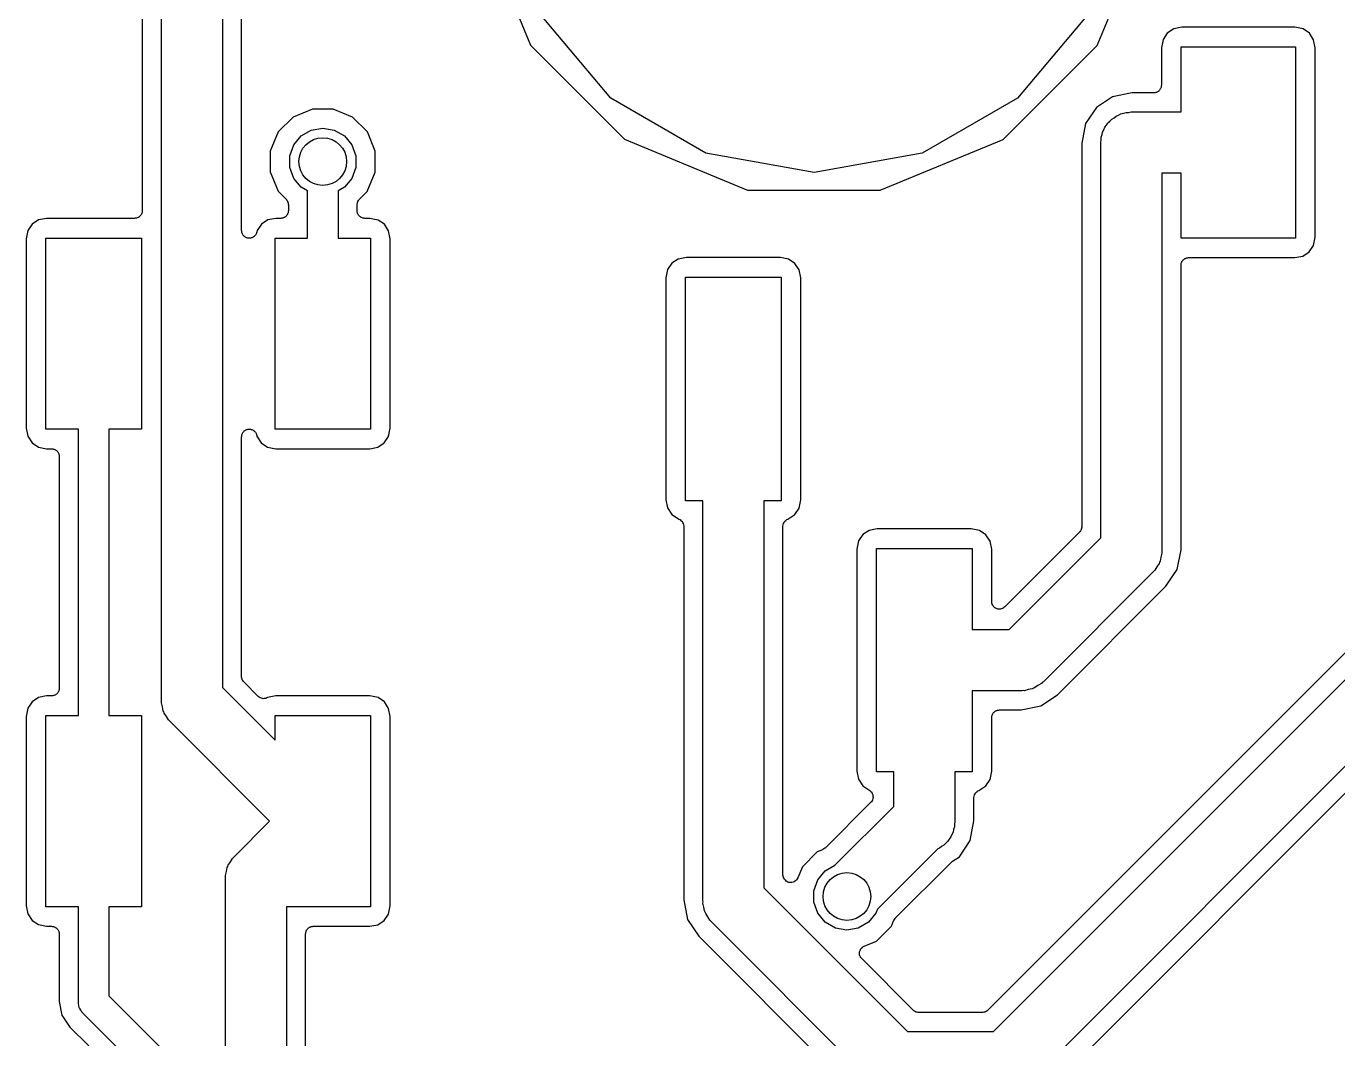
# Model space of a CAD drawing. Extents: x 51 to 137, y -158 to -25.
# Drawn here: x 107.05 to 124.5, y -89.78 to -76.32 of the extents above; entities that cross this region are included whole.
import ezdxf

# ---------------------------------------------------------------- set-up
doc = ezdxf.new("R2010")
doc.units = 0
doc.header["$MEASUREMENT"] = 0
doc.layers.add('BLACK', color=7, linetype='CONTINUOUS')

msp = doc.modelspace()

# ---------------------------------------------------------------- linework, layer by layer
at = {"layer": 'Black'}
for p, q in [((109.665, -73.5943), (109.665, -85.1093)), ((108.852, -85.2776), (108.852, -74.3559)), ((113.087, -74.9315), (113.763, -76.5658)), ((121.299, -76.5724), (121.977, -74.9392)), ((108.598, -75.6838), (108.598, -78.7686)), ((109.919, -79.0326), (109.919, -75.839)), ((119.917, -89.6817), (133.553, -76.0455)), ((114.829, -77.274), (113.89, -76.1547)), ((121.176, -76.1547), (120.237, -77.274)), ((122.316, -76.3509), (122.231, -76.407)), ((122.423, -76.3302), (122.316, -76.3509)), ((123.927, -76.3302), (122.423, -76.3302)), ((124.037, -76.3523), (123.927, -76.3302)), ((124.121, -76.4093), (124.037, -76.3523)), ((113.763, -76.5658), (115.012, -77.8173)), ((120.048, -77.8217), (121.299, -76.5724)), ((134.247, -76.5012), (120.373, -90.3755)), ((122.174, -76.4914), (122.152, -76.6013)), ((122.231, -76.407), (122.174, -76.4914)), ((124.177, -76.4946), (124.121, -76.4093)), ((124.198, -76.601), (124.177, -76.4946)), ((120.56, -90.548), (134.42, -76.6879)), ((122.152, -76.6013), (122.152, -77.0992)), ((122.413, -77.4548), (122.413, -76.5912)), ((122.413, -76.5912), (123.937, -76.5912)), ((123.937, -76.5912), (123.937, -79.1312)), ((124.198, -79.1211), (124.198, -76.601)), ((122.152, -77.0992), (122.15, -77.108)), ((116.094, -78.0045), (114.829, -77.274)), ((120.237, -77.274), (118.972, -78.0045)), ((121.5, -77.2529), (121.287, -77.3956)), ((121.762, -77.2008), (121.5, -77.2529)), ((122.05, -77.2008), (121.762, -77.2008)), ((122.059, -77.1993), (122.05, -77.2008)), ((122.068, -77.1993), (122.059, -77.1993)), ((122.076, -77.1962), (122.068, -77.1993)), ((122.085, -77.1947), (122.076, -77.1962)), ((122.093, -77.1902), (122.085, -77.1947)), ((122.101, -77.1872), (122.093, -77.1902)), ((122.108, -77.1815), (122.101, -77.1872)), ((122.116, -77.177), (122.108, -77.1815)), ((122.121, -77.1702), (122.116, -77.177)), ((122.128, -77.1645), (122.121, -77.1702)), ((122.133, -77.1568), (122.128, -77.1645)), ((122.138, -77.15), (122.133, -77.1568)), ((122.141, -77.1416), (122.138, -77.15)), ((122.146, -77.1339), (122.141, -77.1416)), ((122.147, -77.1252), (122.146, -77.1339)), ((122.15, -77.1168), (122.147, -77.1252)), ((122.15, -77.108), (122.15, -77.1168)), ((110.86, -77.4166), (110.603, -77.5227)), ((111.125, -77.4168), (110.86, -77.4166)), ((111.138, -77.4168), (111.125, -77.4168)), ((111.394, -77.5234), (111.138, -77.4168)), ((121.287, -77.3956), (121.144, -77.6092)), ((110.603, -77.5227), (110.406, -77.719)), ((111.591, -77.72), (111.394, -77.5234)), ((121.144, -77.6092), (121.092, -77.8712)), ((121.423, -77.6308), (121.441, -77.6)), ((121.441, -77.6), (121.468, -77.5771)), ((121.468, -77.5771), (121.491, -77.5499)), ((121.491, -77.5499), (121.522, -77.5321)), ((121.522, -77.5321), (121.549, -77.5092)), ((121.549, -77.5092), (121.583, -77.4971)), ((121.583, -77.4971), (121.613, -77.4793)), ((121.613, -77.4793), (121.648, -77.4731)), ((121.648, -77.4731), (121.682, -77.461)), ((121.682, -77.461), (121.717, -77.461)), ((121.717, -77.461), (121.752, -77.4548)), ((121.752, -77.4548), (122.413, -77.4548)), ((110.406, -77.719), (110.3, -77.9757)), ((110.612, -77.8921), (110.711, -77.7734)), ((110.711, -77.7734), (110.845, -77.6959)), ((110.845, -77.6959), (110.998, -77.669)), ((110.998, -77.669), (111.151, -77.6959)), ((111.151, -77.6959), (111.285, -77.7734)), ((111.285, -77.7734), (111.384, -77.8921)), ((111.697, -77.9769), (111.591, -77.72)), ((121.352, -77.7906), (121.364, -77.7572)), ((121.352, -77.8262), (121.352, -77.7906)), ((121.364, -77.7572), (121.37, -77.7222)), ((121.37, -77.7222), (121.388, -77.6914)), ((121.388, -77.6914), (121.4, -77.658)), ((121.4, -77.658), (121.423, -77.6308)), ((110.559, -78.0377), (110.612, -77.8921)), ((111.384, -77.8921), (111.437, -78.0377)), ((115.012, -77.8173), (116.645, -78.4954)), ((118.413, -78.497), (120.048, -77.8217)), ((121.092, -77.8712), (121.092, -82.9714)), ((121.346, -77.8612), (121.352, -77.8262)), ((121.346, -83.1187), (121.346, -77.8612)), ((110.3, -77.9757), (110.299, -78.2535)), ((110.559, -78.1927), (110.559, -78.0377)), ((111.437, -78.0377), (111.437, -78.1927)), ((111.696, -78.2547), (111.697, -77.9769)), ((117.533, -78.2582), (116.094, -78.0045)), ((118.972, -78.0045), (117.533, -78.2582)), ((110.299, -78.2535), (110.405, -78.5104)), ((110.612, -78.3383), (110.559, -78.1927)), ((111.437, -78.1927), (111.384, -78.3383)), ((111.59, -78.5114), (111.696, -78.2547)), ((122.413, -78.2676), (122.159, -78.2676)), ((122.159, -78.2676), (122.159, -83.287)), ((122.413, -79.1312), (122.413, -78.2676)), ((110.711, -78.457), (110.612, -78.3383)), ((110.795, -78.5053), (110.711, -78.457)), ((111.285, -78.457), (111.201, -78.5053)), ((111.384, -78.3383), (111.285, -78.457)), ((116.645, -78.4954), (118.413, -78.497)), ((110.405, -78.5104), (110.511, -78.6161)), ((110.511, -78.6161), (110.514, -78.6198)), ((110.514, -78.6198), (110.517, -78.6226)), ((110.517, -78.6226), (110.524, -78.6341)), ((110.524, -78.6341), (110.531, -78.6451)), ((110.531, -78.6451), (110.532, -78.6493)), ((110.532, -78.6493), (110.535, -78.6532)), ((110.535, -78.6532), (110.537, -78.6663)), ((110.537, -78.6663), (110.54, -78.6792)), ((110.795, -79.1312), (110.795, -78.5053)), ((111.201, -78.5053), (111.201, -79.1312)), ((111.456, -78.679), (111.459, -78.6662)), ((111.459, -78.6662), (111.461, -78.6532)), ((111.461, -78.6532), (111.464, -78.6492)), ((111.464, -78.6492), (111.465, -78.6449)), ((111.465, -78.6449), (111.472, -78.634)), ((111.472, -78.634), (111.479, -78.6226)), ((111.479, -78.6226), (111.482, -78.6197)), ((111.482, -78.6197), (111.485, -78.616)), ((111.485, -78.616), (111.59, -78.5114)), ((130.581, -78.659), (119.842, -89.3979)), ((108.562, -78.8465), (108.554, -78.8509)), ((108.567, -78.8397), (108.562, -78.8465)), ((108.574, -78.8339), (108.567, -78.8397)), ((108.578, -78.8262), (108.574, -78.8339)), ((108.584, -78.8194), (108.578, -78.8262)), ((108.587, -78.8111), (108.584, -78.8194)), ((108.592, -78.8034), (108.587, -78.8111)), ((108.593, -78.7946), (108.592, -78.8034)), ((108.596, -78.7863), (108.593, -78.7946)), ((108.598, -78.7686), (108.596, -78.7774)), ((108.596, -78.7774), (108.596, -78.7863)), ((110.505, -78.8465), (110.497, -78.8509)), ((110.51, -78.8397), (110.505, -78.8465)), ((110.517, -78.8339), (110.51, -78.8397)), ((110.521, -78.8262), (110.517, -78.8339)), ((110.527, -78.8194), (110.521, -78.8262)), ((110.53, -78.8111), (110.527, -78.8194)), ((110.535, -78.8034), (110.53, -78.8111)), ((110.536, -78.7946), (110.535, -78.8034)), ((110.539, -78.7863), (110.536, -78.7946)), ((110.541, -78.7686), (110.539, -78.7774)), ((110.539, -78.7774), (110.539, -78.7863)), ((110.54, -78.6792), (110.54, -78.6836)), ((110.54, -78.6836), (110.541, -78.6879)), ((110.541, -78.6879), (110.541, -78.7686)), ((111.455, -78.6879), (111.456, -78.6835)), ((111.455, -78.7686), (111.455, -78.6879)), ((111.457, -78.7774), (111.455, -78.7686)), ((111.456, -78.6835), (111.456, -78.679)), ((111.457, -78.7863), (111.457, -78.7774)), ((111.46, -78.7946), (111.457, -78.7863)), ((111.461, -78.8034), (111.46, -78.7946)), ((111.466, -78.8111), (111.461, -78.8034)), ((111.469, -78.8194), (111.466, -78.8111)), ((111.475, -78.8262), (111.469, -78.8194)), ((111.479, -78.8339), (111.475, -78.8262)), ((111.486, -78.8397), (111.479, -78.8339)), ((111.491, -78.8465), (111.486, -78.8397)), ((111.499, -78.8509), (111.491, -78.8465)), ((107.133, -78.947), (107.076, -79.0314)), ((107.218, -78.8909), (107.133, -78.947)), ((107.325, -78.8702), (107.218, -78.8909)), ((108.496, -78.8702), (107.325, -78.8702)), ((108.505, -78.8687), (108.496, -78.8702)), ((108.514, -78.8687), (108.505, -78.8687)), ((108.522, -78.8656), (108.514, -78.8687)), ((108.531, -78.8641), (108.522, -78.8656)), ((108.539, -78.8597), (108.531, -78.8641)), ((108.547, -78.8566), (108.539, -78.8597)), ((108.554, -78.8509), (108.547, -78.8566)), ((110.181, -78.947), (110.124, -79.0314)), ((110.266, -78.8909), (110.181, -78.947)), ((110.373, -78.8702), (110.266, -78.8909)), ((110.439, -78.8702), (110.373, -78.8702)), ((110.448, -78.8687), (110.439, -78.8702)), ((110.457, -78.8687), (110.448, -78.8687)), ((110.465, -78.8656), (110.457, -78.8687)), ((110.474, -78.8641), (110.465, -78.8656)), ((110.482, -78.8597), (110.474, -78.8641)), ((110.49, -78.8566), (110.482, -78.8597)), ((110.497, -78.8509), (110.49, -78.8566)), ((111.506, -78.8566), (111.499, -78.8509)), ((111.514, -78.8597), (111.506, -78.8566)), ((111.522, -78.8641), (111.514, -78.8597)), ((111.531, -78.8656), (111.522, -78.8641)), ((111.539, -78.8687), (111.531, -78.8656)), ((111.548, -78.8687), (111.539, -78.8687)), ((111.557, -78.8702), (111.548, -78.8687)), ((111.623, -78.8702), (111.557, -78.8702)), ((111.733, -78.8923), (111.623, -78.8702)), ((111.817, -78.9493), (111.733, -78.8923)), ((111.873, -79.0346), (111.817, -78.9493)), ((107.076, -79.0314), (107.054, -79.1413)), ((107.054, -79.1413), (107.054, -81.6614)), ((107.315, -81.6712), (107.315, -79.1312)), ((107.315, -79.1312), (108.585, -79.1312)), ((108.585, -79.1312), (108.585, -81.6712)), ((109.92, -79.0402), (109.919, -79.0326)), ((109.92, -79.0479), (109.92, -79.0402)), ((109.923, -79.0575), (109.92, -79.0479)), ((109.925, -79.0674), (109.923, -79.0575)), ((109.929, -79.0741), (109.925, -79.0674)), ((109.931, -79.0814), (109.929, -79.0741)), ((109.937, -79.0892), (109.931, -79.0814)), ((109.942, -79.0979), (109.937, -79.0892)), ((109.948, -79.1029), (109.942, -79.0979)), ((109.953, -79.1089), (109.948, -79.1029)), ((109.962, -79.1141), (109.953, -79.1089)), ((109.969, -79.1206), (109.962, -79.1141)), ((109.977, -79.1233), (109.969, -79.1206)), ((109.983, -79.1273), (109.977, -79.1233)), ((109.993, -79.1292), (109.983, -79.1273)), ((110.003, -79.1327), (109.993, -79.1292)), ((110.01, -79.1327), (110.003, -79.1327)), ((110.018, -79.1342), (110.01, -79.1327)), ((110.028, -79.1327), (110.018, -79.1342)), ((110.038, -79.1327), (110.028, -79.1327)), ((110.045, -79.1301), (110.038, -79.1327)), ((110.053, -79.1289), (110.045, -79.1301)), ((110.062, -79.1241), (110.053, -79.1289)), ((110.071, -79.1206), (110.062, -79.1241)), ((110.077, -79.1157), (110.071, -79.1206)), ((110.084, -79.112), (110.077, -79.1157)), ((110.09, -79.1044), (110.084, -79.112)), ((110.098, -79.0979), (110.09, -79.1044)), ((110.102, -79.0913), (110.098, -79.0979)), ((110.107, -79.0855), (110.102, -79.0913)), ((110.111, -79.0761), (110.107, -79.0855)), ((110.116, -79.0674), (110.111, -79.0761)), ((110.117, -79.0598), (110.116, -79.0674)), ((110.12, -79.0526), (110.117, -79.0598)), ((110.124, -79.0314), (110.12, -79.0526)), ((110.363, -81.6712), (110.363, -79.1312)), ((110.363, -79.1312), (110.795, -79.1312)), ((111.201, -79.1312), (111.633, -79.1312)), ((111.633, -79.1312), (111.633, -81.6712)), ((111.894, -79.141), (111.873, -79.0346)), ((111.894, -81.6611), (111.894, -79.141)), ((123.937, -79.1312), (122.413, -79.1312)), ((124.176, -79.231), (124.198, -79.1211)), ((124.034, -79.3715), (124.119, -79.3154)), ((124.119, -79.3154), (124.176, -79.231)), ((115.642, -79.4677), (115.585, -79.5521)), ((115.727, -79.4116), (115.642, -79.4677)), ((115.834, -79.3909), (115.727, -79.4116)), ((117.084, -79.3909), (115.834, -79.3909)), ((117.194, -79.413), (117.084, -79.3909)), ((117.278, -79.47), (117.194, -79.413)), ((117.334, -79.5553), (117.278, -79.47)), ((122.413, -79.4938), (122.414, -79.485)), ((122.413, -83.277), (122.413, -79.4938)), ((122.414, -79.4761), (122.417, -79.4678)), ((122.414, -79.485), (122.414, -79.4761)), ((122.417, -79.4678), (122.419, -79.459)), ((122.419, -79.459), (122.423, -79.4513)), ((122.423, -79.4513), (122.426, -79.443)), ((122.426, -79.443), (122.432, -79.4362)), ((122.432, -79.4362), (122.436, -79.4285)), ((122.436, -79.4285), (122.443, -79.4227)), ((122.443, -79.4227), (122.449, -79.4159)), ((122.449, -79.4159), (122.457, -79.4115)), ((122.457, -79.4115), (122.463, -79.4058)), ((122.463, -79.4058), (122.472, -79.4027)), ((122.472, -79.4027), (122.48, -79.3983)), ((122.48, -79.3983), (122.488, -79.3967)), ((122.488, -79.3967), (122.497, -79.3937)), ((122.497, -79.3937), (122.506, -79.3937)), ((122.506, -79.3937), (122.514, -79.3922)), ((122.514, -79.3922), (123.927, -79.3922)), ((123.927, -79.3922), (124.034, -79.3715)), ((115.585, -79.5521), (115.563, -79.662)), ((115.563, -79.662), (115.563, -82.6139)), ((115.824, -82.6237), (115.824, -79.6519)), ((115.824, -79.6519), (117.094, -79.6519)), ((117.094, -79.6519), (117.094, -82.6237)), ((117.355, -79.6617), (117.334, -79.5553)), ((117.355, -82.6136), (117.355, -79.6617)), ((107.054, -81.6614), (107.075, -81.7678)), ((107.075, -81.7678), (107.131, -81.8531)), ((107.747, -81.6712), (107.315, -81.6712)), ((107.747, -85.4812), (107.747, -81.6712)), ((108.585, -81.6712), (108.153, -81.6712)), ((108.153, -81.6712), (108.153, -85.4812)), ((109.919, -81.7731), (109.92, -81.7652)), ((109.919, -84.962), (109.919, -81.7731)), ((109.92, -81.7571), (109.923, -81.7479)), ((109.92, -81.7652), (109.92, -81.7571)), ((109.923, -81.7479), (109.925, -81.7383)), ((109.925, -81.7383), (109.929, -81.7314)), ((109.929, -81.7314), (109.931, -81.7238)), ((109.931, -81.7238), (109.937, -81.7162)), ((109.937, -81.7162), (109.942, -81.7078)), ((109.942, -81.7078), (109.949, -81.7026)), ((109.949, -81.7026), (109.954, -81.6964)), ((109.954, -81.6964), (109.962, -81.6914)), ((109.962, -81.6914), (109.969, -81.6851)), ((109.969, -81.6851), (109.977, -81.6823)), ((109.977, -81.6823), (109.984, -81.6782)), ((109.984, -81.6782), (109.993, -81.6764)), ((109.993, -81.6764), (110.003, -81.673)), ((110.003, -81.673), (110.011, -81.673)), ((110.011, -81.673), (110.018, -81.6715)), ((110.018, -81.6715), (110.028, -81.673)), ((110.028, -81.673), (110.038, -81.673)), ((110.038, -81.673), (110.045, -81.6758)), ((110.045, -81.6758), (110.053, -81.677)), ((110.053, -81.677), (110.062, -81.6818)), ((110.062, -81.6818), (110.071, -81.6851)), ((110.071, -81.6851), (110.077, -81.6902)), ((110.077, -81.6902), (110.084, -81.6941)), ((110.084, -81.6941), (110.091, -81.7015)), ((110.091, -81.7015), (110.098, -81.7078)), ((110.098, -81.7078), (110.102, -81.7147)), ((110.102, -81.7147), (110.107, -81.7208)), ((110.107, -81.7208), (110.111, -81.7299)), ((110.111, -81.7299), (110.116, -81.7383)), ((110.116, -81.7383), (110.117, -81.7462)), ((110.117, -81.7462), (110.12, -81.7537)), ((110.12, -81.7537), (110.123, -81.7678)), ((110.123, -81.7678), (110.179, -81.8531)), ((111.633, -81.6712), (110.363, -81.6712)), ((111.815, -81.8554), (111.872, -81.771)), ((111.872, -81.771), (111.894, -81.6611)), ((107.131, -81.8531), (107.215, -81.9101)), ((107.215, -81.9101), (107.325, -81.9322)), ((107.325, -81.9322), (107.391, -81.9322)), ((107.391, -81.9322), (107.4, -81.9337)), ((107.4, -81.9337), (107.409, -81.9337)), ((107.409, -81.9337), (107.417, -81.9367)), ((107.417, -81.9367), (107.426, -81.9383)), ((107.426, -81.9383), (107.434, -81.9427)), ((107.434, -81.9427), (107.442, -81.9458)), ((107.442, -81.9458), (107.449, -81.9515)), ((107.449, -81.9515), (107.457, -81.9559)), ((107.457, -81.9559), (107.462, -81.9627)), ((107.462, -81.9627), (107.469, -81.9685)), ((107.469, -81.9685), (107.473, -81.9762)), ((107.473, -81.9762), (107.479, -81.983)), ((107.479, -81.983), (107.482, -81.9913)), ((110.179, -81.8531), (110.263, -81.9101)), ((110.263, -81.9101), (110.373, -81.9322)), ((110.373, -81.9322), (111.623, -81.9322)), ((111.623, -81.9322), (111.73, -81.9115)), ((111.73, -81.9115), (111.815, -81.8554)), ((107.482, -81.9913), (107.487, -81.999)), ((107.487, -81.999), (107.488, -82.0078)), ((107.488, -82.0078), (107.491, -82.0161)), ((107.491, -82.0161), (107.491, -82.025)), ((107.491, -82.025), (107.493, -82.0338)), ((107.493, -82.0338), (107.493, -85.1186)), ((115.563, -82.6139), (115.584, -82.7203)), ((116.053, -82.6237), (115.824, -82.6237)), ((116.053, -87.9391), (116.053, -82.6237)), ((117.094, -82.6237), (116.865, -82.6237)), ((116.865, -82.6237), (116.865, -87.7708)), ((117.333, -82.7235), (117.355, -82.6136)), ((115.584, -82.7203), (115.64, -82.8056)), ((115.64, -82.8056), (115.729, -82.8659)), ((117.183, -82.8689), (117.276, -82.8079)), ((117.276, -82.8079), (117.333, -82.7235)), ((115.729, -82.8659), (115.732, -82.8672)), ((115.732, -82.8672), (115.748, -82.8728)), ((115.748, -82.8728), (115.749, -82.8736)), ((115.749, -82.8736), (115.75, -82.874)), ((115.75, -82.874), (115.762, -82.8849)), ((115.762, -82.8849), (115.775, -82.8955)), ((115.775, -82.8955), (115.775, -82.8965)), ((115.775, -82.8965), (115.776, -82.8973)), ((115.776, -82.8973), (115.784, -82.9118)), ((115.784, -82.9118), (115.792, -82.926)), ((115.792, -82.926), (115.793, -82.9272)), ((115.793, -82.9272), (115.793, -82.9283)), ((115.793, -82.9283), (115.796, -82.9446)), ((115.796, -82.9446), (115.799, -82.9608)), ((115.799, -82.9608), (115.799, -87.9291)), ((117.119, -82.9616), (117.122, -82.9451)), ((117.119, -87.6002), (117.119, -82.9616)), ((117.122, -82.9451), (117.125, -82.9285)), ((117.125, -82.9277), (117.126, -82.9269)), ((117.125, -82.9285), (117.125, -82.9277)), ((117.126, -82.9269), (117.134, -82.9123)), ((117.134, -82.9123), (117.142, -82.8977)), ((117.142, -82.8977), (117.143, -82.8971)), ((117.143, -82.8963), (117.156, -82.8855)), ((117.143, -82.8971), (117.143, -82.8963)), ((117.156, -82.8855), (117.169, -82.8745)), ((117.169, -82.8745), (117.17, -82.8742)), ((117.17, -82.8736), (117.183, -82.8689)), ((117.17, -82.8742), (117.17, -82.8736)), ((118.267, -83.0184), (118.182, -83.0745)), ((118.374, -82.9977), (118.267, -83.0184)), ((119.624, -82.9977), (118.374, -82.9977)), ((119.734, -83.0198), (119.624, -82.9977)), ((119.818, -83.0768), (119.734, -83.0198)), ((121.075, -83.0252), (121.068, -83.0367)), ((121.082, -83.0143), (121.075, -83.0252)), ((121.084, -83.01), (121.082, -83.0143)), ((121.086, -83.0061), (121.084, -83.01)), ((121.088, -82.993), (121.086, -83.0061)), ((121.092, -82.9802), (121.088, -82.993)), ((121.092, -82.9714), (121.091, -82.9758)), ((121.091, -82.9758), (121.092, -82.9802)), ((118.125, -83.1589), (118.103, -83.2688)), ((118.182, -83.0745), (118.125, -83.1589)), ((119.874, -83.1621), (119.818, -83.0768)), ((119.895, -83.2685), (119.874, -83.1621)), ((121.062, -83.0432), (120.068, -84.0369)), ((120.126, -84.3382), (121.346, -83.1187)), ((121.065, -83.0395), (121.062, -83.0432)), ((121.068, -83.0367), (121.065, -83.0395)), ((118.103, -83.2688), (118.103, -86.2207)), ((118.364, -86.2305), (118.364, -83.2587)), ((118.364, -83.2587), (119.634, -83.2587)), ((119.634, -83.2587), (119.634, -84.3382)), ((119.895, -83.9651), (119.895, -83.2685)), ((122.143, -83.3737), (122.134, -83.426)), ((122.157, -83.3224), (122.143, -83.3737)), ((122.159, -83.287), (122.156, -83.3046)), ((122.156, -83.3046), (122.157, -83.3224)), ((122.361, -83.539), (122.413, -83.277)), ((122.064, -83.5482), (122.05, -83.5597)), ((122.09, -83.5022), (122.064, -83.5482)), ((122.121, -83.4588), (122.09, -83.5022)), ((122.125, -83.4415), (122.121, -83.4588)), ((122.134, -83.426), (122.125, -83.4415)), ((122.306, -83.6212), (122.361, -83.539)), ((122.04, -83.5744), (120.582, -85.032)), ((122.05, -83.5597), (122.04, -83.5744)), ((122.212, -83.761), (122.306, -83.6212)), ((120.769, -85.2045), (122.212, -83.761)), ((119.897, -83.9782), (119.895, -83.9651)), ((119.898, -83.9914), (119.897, -83.9782)), ((119.9, -83.9954), (119.898, -83.9914)), ((119.901, -83.9999), (119.9, -83.9954)), ((119.908, -84.0113), (119.901, -83.9999)), ((119.913, -84.0234), (119.908, -84.0113)), ((119.917, -84.0265), (119.913, -84.0234)), ((119.919, -84.0304), (119.917, -84.0265)), ((119.929, -84.0389), (119.919, -84.0304)), ((119.938, -84.0483), (119.929, -84.0389)), ((119.942, -84.0502), (119.938, -84.0483)), ((119.946, -84.0531), (119.942, -84.0502)), ((119.958, -84.0576), (119.946, -84.0531)), ((119.97, -84.0632), (119.958, -84.0576)), ((119.975, -84.0636), (119.97, -84.0632)), ((119.979, -84.0652), (119.975, -84.0636)), ((119.992, -84.0652), (119.979, -84.0652)), ((120.005, -84.0663), (119.992, -84.0652)), ((120.01, -84.0652), (120.005, -84.0663)), ((120.014, -84.0652), (120.01, -84.0652)), ((120.027, -84.0606), (120.014, -84.0652)), ((120.04, -84.0572), (120.027, -84.0606)), ((120.043, -84.0546), (120.04, -84.0572)), ((120.047, -84.0531), (120.043, -84.0546)), ((120.058, -84.0446), (120.047, -84.0531)), ((120.068, -84.0369), (120.058, -84.0446)), ((119.634, -84.3382), (120.126, -84.3382)), ((107.493, -85.1186), (107.491, -85.1274)), ((109.665, -85.1093), (110.363, -85.8077)), ((109.919, -84.9664), (109.919, -84.962)), ((109.919, -84.9708), (109.919, -84.9664)), ((109.922, -84.9836), (109.919, -84.9708)), ((109.925, -84.9967), (109.922, -84.9836)), ((109.927, -85.0006), (109.925, -84.9967)), ((109.928, -85.0049), (109.927, -85.0006)), ((109.936, -85.0158), (109.928, -85.0049)), ((109.942, -85.0273), (109.936, -85.0158)), ((109.946, -85.0301), (109.942, -85.0273)), ((109.948, -85.0338), (109.946, -85.0301)), ((110.141, -85.2264), (109.948, -85.0338)), ((120.434, -85.1265), (120.381, -85.1357)), ((120.449, -85.1175), (120.434, -85.1265)), ((120.466, -85.1129), (120.449, -85.1175)), ((120.51, -85.0825), (120.466, -85.1129)), ((120.556, -85.0559), (120.51, -85.0825)), ((120.567, -85.0422), (120.556, -85.0559)), ((120.582, -85.032), (120.567, -85.0422)), ((107.133, -85.297), (107.076, -85.3814)), ((107.218, -85.2409), (107.133, -85.297)), ((107.325, -85.2202), (107.218, -85.2409)), ((107.391, -85.2202), (107.325, -85.2202)), ((107.4, -85.2187), (107.391, -85.2202)), ((107.409, -85.2187), (107.4, -85.2187)), ((107.417, -85.2156), (107.409, -85.2187)), ((107.426, -85.2141), (107.417, -85.2156)), ((107.434, -85.2097), (107.426, -85.2141)), ((107.442, -85.2066), (107.434, -85.2097)), ((107.449, -85.2009), (107.442, -85.2066)), ((107.457, -85.1965), (107.449, -85.2009)), ((107.462, -85.1897), (107.457, -85.1965)), ((107.469, -85.1839), (107.462, -85.1897)), ((107.473, -85.1762), (107.469, -85.1839)), ((107.479, -85.1694), (107.473, -85.1762)), ((107.482, -85.1611), (107.479, -85.1694)), ((107.487, -85.1534), (107.482, -85.1611)), ((107.488, -85.1446), (107.487, -85.1534)), ((107.491, -85.1363), (107.488, -85.1446)), ((107.491, -85.1274), (107.491, -85.1363)), ((108.855, -85.2952), (108.852, -85.2776)), ((108.853, -85.313), (108.855, -85.2952)), ((110.154, -85.2357), (110.141, -85.2264)), ((110.167, -85.2453), (110.154, -85.2357)), ((110.169, -85.2458), (110.167, -85.2453)), ((110.17, -85.2466), (110.169, -85.2458)), ((110.185, -85.2508), (110.17, -85.2466)), ((110.201, -85.2555), (110.185, -85.2508)), ((110.202, -85.2554), (110.201, -85.2555)), ((110.204, -85.2558), (110.202, -85.2554)), ((110.22, -85.2544), (110.204, -85.2558)), ((110.236, -85.2534), (110.22, -85.2544)), ((110.238, -85.2528), (110.236, -85.2534)), ((110.239, -85.2527), (110.238, -85.2528)), ((110.254, -85.2459), (110.239, -85.2527)), ((110.264, -85.2413), (110.254, -85.2459)), ((110.373, -85.2202), (110.264, -85.2413)), ((111.623, -85.2202), (110.373, -85.2202)), ((111.733, -85.2423), (111.623, -85.2202)), ((111.817, -85.2993), (111.733, -85.2423)), ((111.873, -85.3846), (111.817, -85.2993)), ((120.295, -85.151), (119.634, -85.151)), ((119.634, -85.151), (119.634, -86.2305)), ((120.312, -85.1479), (120.295, -85.151)), ((120.33, -85.1495), (120.312, -85.1479)), ((120.381, -85.1357), (120.33, -85.1495)), ((120.547, -85.3529), (120.769, -85.2045)), ((107.076, -85.3814), (107.054, -85.4913)), ((108.867, -85.3643), (108.853, -85.313)), ((108.876, -85.4166), (108.867, -85.3643)), ((108.885, -85.4321), (108.876, -85.4166)), ((108.89, -85.4494), (108.885, -85.4321)), ((108.92, -85.4928), (108.89, -85.4494)), ((111.894, -85.491), (111.873, -85.3846)), ((119.9, -85.4806), (119.901, -85.4719)), ((119.901, -85.4719), (119.906, -85.4642)), ((119.906, -85.4642), (119.909, -85.4558)), ((119.909, -85.4558), (119.914, -85.449)), ((119.914, -85.449), (119.919, -85.4413)), ((119.919, -85.4413), (119.926, -85.4356)), ((119.926, -85.4356), (119.931, -85.4288)), ((119.931, -85.4288), (119.939, -85.4243)), ((119.939, -85.4243), (119.946, -85.4186)), ((119.946, -85.4186), (119.954, -85.4156)), ((119.954, -85.4156), (119.962, -85.4111)), ((119.962, -85.4111), (119.971, -85.4096)), ((119.971, -85.4096), (119.979, -85.4065)), ((119.979, -85.4065), (119.988, -85.4065)), ((119.988, -85.4065), (119.997, -85.405)), ((119.997, -85.405), (120.285, -85.405)), ((120.285, -85.405), (120.547, -85.3529)), ((107.054, -85.4913), (107.054, -88.0114)), ((107.315, -88.0212), (107.315, -85.4812)), ((107.315, -85.4812), (107.747, -85.4812)), ((108.153, -85.4812), (108.585, -85.4812)), ((108.585, -85.4812), (108.585, -88.0212)), ((108.947, -85.5388), (108.92, -85.4928)), ((108.961, -85.5503), (108.947, -85.5388)), ((108.971, -85.565), (108.961, -85.5503)), ((110.29, -86.8843), (108.971, -85.565)), ((110.363, -85.8077), (110.363, -85.4812)), ((110.363, -85.4812), (111.633, -85.4812)), ((111.633, -85.4812), (111.633, -88.0212)), ((111.894, -88.0111), (111.894, -85.491)), ((119.895, -85.5066), (119.897, -85.4978)), ((119.895, -86.2204), (119.895, -85.5066)), ((119.897, -85.489), (119.9, -85.4806)), ((119.897, -85.4978), (119.897, -85.489)), ((118.103, -86.2207), (118.124, -86.3271)), ((118.124, -86.3271), (118.18, -86.4124)), ((118.593, -86.2305), (118.364, -86.2305)), ((118.593, -86.6873), (118.593, -86.2305)), ((119.634, -86.2305), (119.405, -86.2305)), ((119.405, -86.2305), (119.405, -86.8912)), ((119.816, -86.4147), (119.873, -86.3303)), ((119.873, -86.3303), (119.895, -86.2204)), ((118.18, -86.4124), (118.274, -86.4759)), ((118.274, -86.4759), (118.274, -86.4765)), ((118.274, -86.4765), (118.275, -86.4769)), ((118.275, -86.4769), (118.287, -86.4887)), ((118.287, -86.4887), (118.299, -86.5004)), ((118.299, -86.5004), (118.299, -86.5012)), ((118.299, -86.5012), (118.3, -86.5018)), ((118.3, -86.5018), (118.307, -86.517)), ((118.307, -86.517), (118.315, -86.5321)), ((119.666, -86.5337), (119.674, -86.5191)), ((119.674, -86.5191), (119.682, -86.5045)), ((119.682, -86.5045), (119.683, -86.5039)), ((119.683, -86.5031), (119.696, -86.4923)), ((119.683, -86.5039), (119.683, -86.5031)), ((119.696, -86.4923), (119.709, -86.4813)), ((119.709, -86.4813), (119.71, -86.481)), ((119.71, -86.4804), (119.723, -86.4757)), ((119.71, -86.481), (119.71, -86.4804)), ((119.723, -86.4757), (119.816, -86.4147)), ((118.289, -86.6319), (117.679, -87.2413)), ((117.809, -87.4705), (118.593, -86.6873)), ((118.29, -86.6307), (118.289, -86.6312)), ((118.289, -86.6312), (118.289, -86.6319)), ((118.299, -86.6168), (118.29, -86.6307)), ((118.309, -86.603), (118.299, -86.6168)), ((118.31, -86.6014), (118.309, -86.6022)), ((118.309, -86.6022), (118.309, -86.603)), ((118.314, -86.5852), (118.31, -86.6014)), ((118.318, -86.5689), (118.314, -86.5852)), ((118.315, -86.5321), (118.315, -86.533)), ((118.315, -86.533), (118.315, -86.5338)), ((118.315, -86.5338), (118.316, -86.5505)), ((118.316, -86.5505), (118.318, -86.5672)), ((118.318, -86.5672), (118.318, -86.5681)), ((118.318, -86.5681), (118.318, -86.5689)), ((119.659, -86.5684), (119.662, -86.5519)), ((119.659, -86.8812), (119.659, -86.5684)), ((119.662, -86.5519), (119.665, -86.5353)), ((119.665, -86.5345), (119.666, -86.5337)), ((119.665, -86.5353), (119.665, -86.5345)), ((109.822, -87.3528), (110.29, -86.8843)), ((119.381, -87.0302), (119.363, -87.061)), ((119.387, -86.9952), (119.381, -87.0302)), ((119.399, -86.9618), (119.387, -86.9952)), ((119.405, -86.8912), (119.399, -86.9262)), ((119.399, -86.9262), (119.399, -86.9618)), ((119.607, -87.1432), (119.659, -86.8812)), ((119.26, -87.2025), (119.229, -87.2203)), ((119.283, -87.1753), (119.26, -87.2025)), ((119.31, -87.1524), (119.283, -87.1753)), ((119.328, -87.1216), (119.31, -87.1524)), ((119.351, -87.0944), (119.328, -87.1216)), ((119.363, -87.061), (119.351, -87.0944)), ((119.465, -87.3568), (119.607, -87.1432)), ((109.771, -87.425), (109.798, -87.379)), ((109.798, -87.379), (109.811, -87.3675)), ((109.811, -87.3675), (109.822, -87.3528)), ((117.574, -87.2934), (117.377, -87.4897)), ((117.646, -87.2633), (117.574, -87.2934)), ((117.648, -87.2621), (117.646, -87.2633)), ((117.65, -87.2615), (117.648, -87.2621)), ((117.663, -87.2527), (117.65, -87.2615)), ((117.676, -87.2444), (117.663, -87.2527)), ((117.678, -87.2426), (117.676, -87.2444)), ((117.679, -87.2413), (117.678, -87.2426)), ((119.177, -87.2523), (118.375, -88.0543)), ((119.202, -87.2432), (119.177, -87.2523)), ((119.229, -87.2203), (119.202, -87.2432)), ((119.374, -87.4172), (119.465, -87.3568)), ((109.704, -87.6048), (109.718, -87.5535)), ((109.718, -87.5535), (109.727, -87.5012)), ((109.727, -87.5012), (109.736, -87.4857)), ((109.736, -87.4857), (109.741, -87.4684)), ((109.741, -87.4684), (109.771, -87.425)), ((117.377, -87.4897), (117.315, -87.6392)), ((117.582, -87.6628), (117.682, -87.5441)), ((117.682, -87.5441), (117.809, -87.4705)), ((118.613, -88.1754), (119.359, -87.4299)), ((119.359, -87.4299), (119.367, -87.4241)), ((119.367, -87.4241), (119.374, -87.4172)), ((109.703, -87.6402), (109.706, -87.6226)), ((109.703, -92.7202), (109.703, -87.6402)), ((109.706, -87.6226), (109.704, -87.6048)), ((117.122, -87.6154), (117.119, -87.6002)), ((117.124, -87.6307), (117.122, -87.6154)), ((117.125, -87.6327), (117.124, -87.6307)), ((117.126, -87.6349), (117.125, -87.6327)), ((117.133, -87.6483), (117.126, -87.6349)), ((117.14, -87.662), (117.133, -87.6483)), ((117.142, -87.6635), (117.14, -87.662)), ((117.143, -87.6655), (117.142, -87.6635)), ((117.155, -87.6754), (117.143, -87.6655)), ((117.166, -87.6858), (117.155, -87.6754)), ((117.168, -87.6867), (117.166, -87.6858)), ((117.17, -87.6882), (117.168, -87.6867)), ((117.185, -87.6935), (117.17, -87.6882)), ((117.199, -87.6994), (117.185, -87.6935)), ((117.201, -87.6995), (117.199, -87.6994)), ((117.203, -87.7002), (117.201, -87.6995)), ((117.219, -87.7002), (117.203, -87.7002)), ((117.234, -87.7009), (117.219, -87.7002)), ((117.236, -87.7002), (117.234, -87.7009)), ((117.239, -87.7002), (117.236, -87.7002)), ((117.253, -87.695), (117.239, -87.7002)), ((117.268, -87.6904), (117.253, -87.695)), ((117.27, -87.689), (117.268, -87.6904)), ((117.272, -87.6882), (117.27, -87.689)), ((117.284, -87.6783), (117.272, -87.6882)), ((117.296, -87.6689), (117.284, -87.6783)), ((117.297, -87.667), (117.296, -87.6689)), ((117.299, -87.6655), (117.297, -87.667)), ((117.307, -87.6522), (117.299, -87.6655)), ((117.315, -87.6392), (117.307, -87.6522)), ((117.529, -87.8084), (117.582, -87.6628)), ((116.865, -87.7708), (118.776, -89.6817)), ((117.529, -87.9634), (117.529, -87.8084)), ((107.054, -88.0114), (107.075, -88.1178)), ((107.747, -88.0212), (107.315, -88.0212)), ((107.747, -89.2912), (107.747, -88.0212)), ((108.585, -88.0212), (108.153, -88.0212)), ((108.153, -88.0212), (108.153, -89.207)), ((111.633, -88.0212), (110.515, -88.0212)), ((110.515, -88.0212), (110.515, -92.5519)), ((111.872, -88.121), (111.894, -88.0111)), ((115.799, -87.9291), (115.851, -88.1911)), ((116.056, -87.9567), (116.053, -87.9391)), ((116.054, -87.9745), (116.056, -87.9567)), ((116.068, -88.0258), (116.054, -87.9745)), ((116.077, -88.0781), (116.068, -88.0258)), ((116.086, -88.0936), (116.077, -88.0781)), ((117.582, -88.109), (117.529, -87.9634)), ((118.375, -88.0543), (118.355, -88.109)), ((107.075, -88.1178), (107.131, -88.2031)), ((107.131, -88.2031), (107.215, -88.2601)), ((107.215, -88.2601), (107.325, -88.2822)), ((111.623, -88.2822), (111.73, -88.2615)), ((111.73, -88.2615), (111.815, -88.2054)), ((111.815, -88.2054), (111.872, -88.121)), ((115.851, -88.1911), (115.999, -88.4131)), ((116.091, -88.1109), (116.086, -88.0936)), ((116.121, -88.1543), (116.091, -88.1109)), ((116.148, -88.2003), (116.121, -88.1543)), ((116.161, -88.2118), (116.148, -88.2003)), ((116.172, -88.2265), (116.161, -88.2118)), ((118.202, -90.2564), (116.172, -88.2265)), ((117.682, -88.2277), (117.582, -88.109)), ((117.816, -88.3052), (117.682, -88.2277)), ((118.256, -88.2277), (118.121, -88.3052)), ((118.355, -88.109), (118.256, -88.2277)), ((118.561, -88.2821), (118.591, -88.2083)), ((118.591, -88.2083), (118.592, -88.2064)), ((118.592, -88.2064), (118.593, -88.2043)), ((118.593, -88.2043), (118.602, -88.1916)), ((118.602, -88.1916), (118.61, -88.1785)), ((118.61, -88.1785), (118.612, -88.1772)), ((118.612, -88.1772), (118.613, -88.1754)), ((107.325, -88.2822), (107.391, -88.2822)), ((107.391, -88.2822), (107.4, -88.2837)), ((107.4, -88.2837), (107.409, -88.2837)), ((107.409, -88.2837), (107.417, -88.2867)), ((107.417, -88.2867), (107.426, -88.2883)), ((107.426, -88.2883), (107.434, -88.2927)), ((107.434, -88.2927), (107.442, -88.2958)), ((107.442, -88.2958), (107.449, -88.3015)), ((107.449, -88.3015), (107.457, -88.3059)), ((107.457, -88.3059), (107.462, -88.3127)), ((107.462, -88.3127), (107.469, -88.3185)), ((107.469, -88.3185), (107.473, -88.3262)), ((107.473, -88.3262), (107.479, -88.333)), ((107.479, -88.333), (107.482, -88.3413)), ((107.482, -88.3413), (107.487, -88.349)), ((107.487, -88.349), (107.488, -88.3578)), ((107.488, -88.3578), (107.491, -88.3661)), ((107.491, -88.3661), (107.491, -88.375)), ((107.491, -88.375), (107.493, -88.3838)), ((107.493, -88.3838), (107.493, -89.2812)), ((110.769, -88.3838), (110.771, -88.375)), ((110.769, -89.982), (110.769, -88.3838)), ((110.771, -88.3661), (110.774, -88.3578)), ((110.771, -88.375), (110.771, -88.3661)), ((110.774, -88.3578), (110.776, -88.349)), ((110.776, -88.349), (110.78, -88.3413)), ((110.78, -88.3413), (110.783, -88.333)), ((110.783, -88.333), (110.789, -88.3262)), ((110.789, -88.3262), (110.793, -88.3185)), ((110.793, -88.3185), (110.8, -88.3127)), ((110.8, -88.3127), (110.806, -88.3059)), ((110.806, -88.3059), (110.813, -88.3015)), ((110.813, -88.3015), (110.82, -88.2958)), ((110.82, -88.2958), (110.829, -88.2927)), ((110.829, -88.2927), (110.836, -88.2883)), ((110.836, -88.2883), (110.845, -88.2867)), ((110.845, -88.2867), (110.853, -88.2837)), ((110.853, -88.2837), (110.862, -88.2837)), ((110.862, -88.2837), (110.871, -88.2822)), ((110.871, -88.2822), (111.623, -88.2822)), ((115.999, -88.4131), (117.918, -90.3319)), ((117.969, -88.3321), (117.816, -88.3052)), ((118.121, -88.3052), (117.969, -88.3321)), ((118.364, -88.4784), (118.561, -88.2821)), ((118.139, -88.6207), (118.14, -88.6141)), ((118.14, -88.6141), (118.144, -88.604)), ((118.144, -88.604), (118.148, -88.5934)), ((118.148, -88.5934), (118.152, -88.5881)), ((118.152, -88.5881), (118.155, -88.5821)), ((118.155, -88.5821), (118.163, -88.5742)), ((118.163, -88.5742), (118.169, -88.5654)), ((118.169, -88.5654), (118.175, -88.5618)), ((118.175, -88.5618), (118.18, -88.5571)), ((118.18, -88.5571), (118.19, -88.5524)), ((118.19, -88.5524), (118.199, -88.5465)), ((118.199, -88.5465), (118.364, -88.4784)), ((118.137, -88.627), (118.139, -88.6207)), ((118.138, -88.6381), (118.137, -88.627)), ((118.137, -88.6492), (118.138, -88.6381)), ((118.138, -88.6556), (118.137, -88.6492)), ((118.139, -88.6623), (118.138, -88.6556)), ((118.143, -88.6726), (118.139, -88.6623)), ((118.146, -88.6833), (118.143, -88.6726)), ((118.15, -88.6888), (118.146, -88.6833)), ((118.152, -88.6949), (118.15, -88.6888)), ((118.16, -88.7031), (118.152, -88.6949)), ((118.166, -88.7122), (118.16, -88.7031)), ((118.852, -89.3979), (118.166, -88.7122)), ((107.493, -89.2812), (107.529, -89.4654)), ((107.748, -89.3), (107.747, -89.2912)), ((107.748, -89.3089), (107.748, -89.3)), ((107.754, -89.3345), (107.748, -89.3089)), ((108.153, -89.207), (108.983, -90.0365)), ((107.529, -89.4654), (107.634, -89.6216)), ((107.759, -89.3607), (107.754, -89.3345)), ((107.764, -89.3684), (107.759, -89.3607)), ((107.766, -89.3771), (107.764, -89.3684)), ((107.781, -89.3988), (107.766, -89.3771)), ((107.794, -89.4218), (107.781, -89.3988)), ((107.801, -89.4276), (107.794, -89.4218)), ((107.806, -89.4349), (107.801, -89.4276)), ((108.636, -90.2644), (107.806, -89.4349)), ((118.855, -89.4005), (118.852, -89.3979)), ((118.858, -89.4039), (118.855, -89.4005)), ((118.87, -89.4106), (118.858, -89.4039)), ((118.881, -89.4182), (118.87, -89.4106)), ((118.885, -89.4193), (118.881, -89.4182)), ((118.889, -89.4216), (118.885, -89.4193)), ((118.902, -89.4239), (118.889, -89.4216)), ((118.915, -89.4273), (118.902, -89.4239)), ((118.919, -89.4269), (118.915, -89.4273)), ((118.924, -89.4277), (118.919, -89.4269)), ((119.77, -89.4277), (118.924, -89.4277)), ((119.774, -89.4269), (119.77, -89.4277)), ((119.779, -89.4273), (119.774, -89.4269)), ((119.792, -89.4239), (119.779, -89.4273)), ((119.805, -89.4216), (119.792, -89.4239)), ((119.809, -89.4193), (119.805, -89.4216)), ((119.813, -89.4182), (119.809, -89.4193)), ((119.824, -89.4106), (119.813, -89.4182)), ((119.835, -89.4039), (119.824, -89.4106)), ((119.838, -89.4005), (119.835, -89.4039)), ((119.842, -89.3979), (119.838, -89.4005)), ((107.634, -89.6216), (107.885, -89.8728)), ((118.776, -89.6817), (119.917, -89.6817))]:
    msp.add_line(p, q, dxfattribs=at)
for centre in [(110.998, -78.1152), (117.969, -87.8859)]:
    msp.add_circle(centre, 0.3175, dxfattribs=at)

doc.saveas('drawing.dxf')
